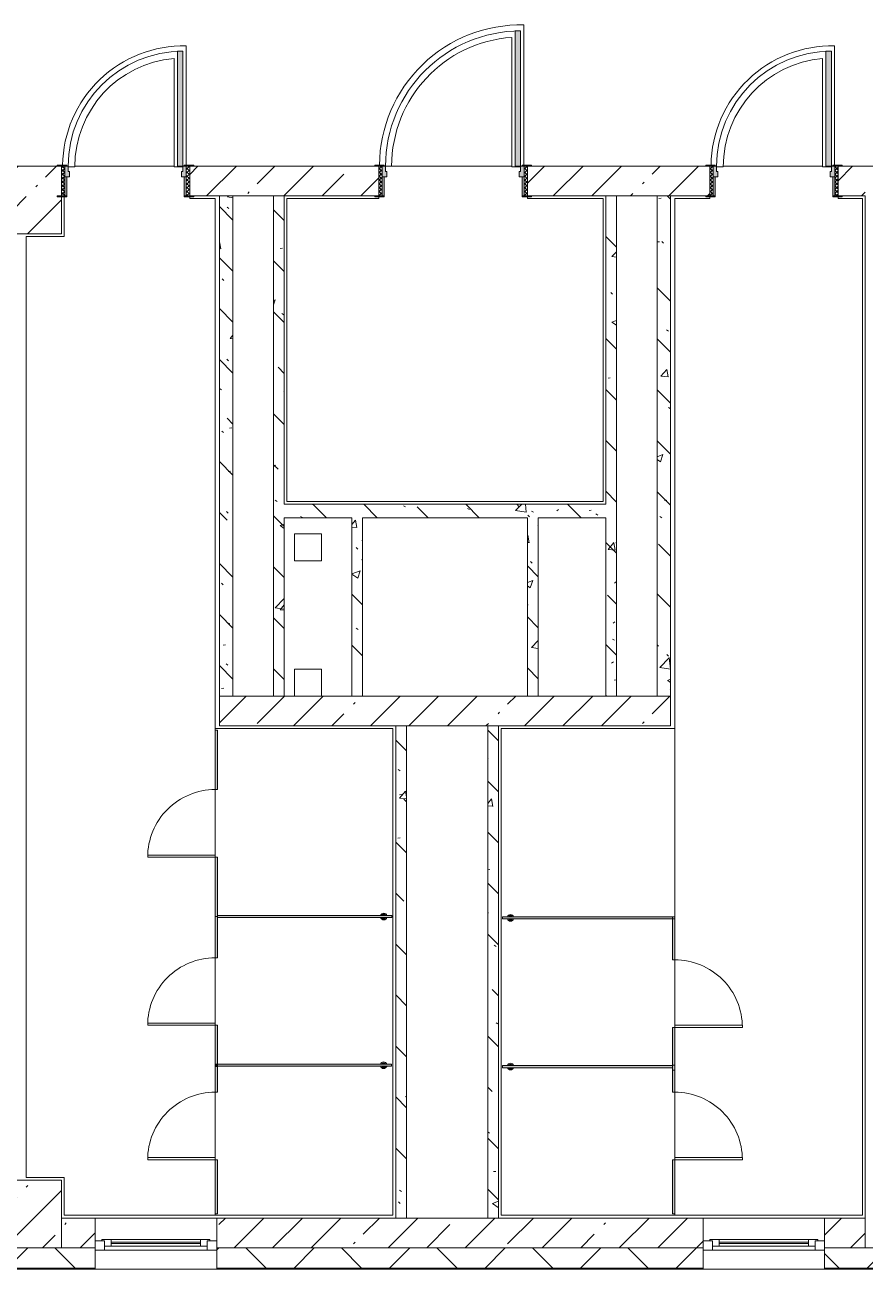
# Model space of a CAD drawing. Header units: millimetres. Extents: x 81382 to 274764, y -8553 to 29000.
# Drawn here: x 213394 to 219614, y -258 to 8945 of the extents above; entities that cross this region are included whole.
import ezdxf

# ---------------------------------------------------------------- set-up
doc = ezdxf.new("R2010")
doc.units = ezdxf.units.MM
for name, color, linetype, lineweight, true_color in [('A-DOOR-4', 7, 'Continuous', 5, 0xe2e2e2), ('A-DOOR-5', 7, 'Continuous', 5, 0xaaaaaa), ('A-DOOR-FRAM-2', 7, 'Continuous', 5, 0xe2e2e2), ('A-DOOR-FRAM-4', 7, 'Continuous', 5, 0xaaaaaa), ('A-FLOR-2', 7, 'Continuous', 5, 0xaaaaaa), ('A-GENM-5', 7, 'Continuous', 5, 0xe2ddcd), ('I-WALL-4', 7, 'Continuous', 5, 0x787878)]:
    doc.layers.add(name, color=color, linetype=linetype, lineweight=lineweight, true_color=true_color)
for name, color, linetype, lineweight in [('A-DOOR-6', 7, 'Continuous', 5), ('A-GENM-3', 7, 'Continuous', 5), ('A-GLAZ-3', 7, 'Continuous', 5), ('A-WALL', 7, 'Continuous', 9), ('A-WALL-2', 7, 'Continuous', 5), ('I-WALL-2', 7, 'Continuous', 5), ('S-COLS-1', 7, 'Continuous', 5)]:
    doc.layers.add(name, color=color, linetype=linetype, lineweight=lineweight)
pattern_1 = [(45, (147753.76, 0), (-285.1231, 285.1231), []), (45, (148038.9, 0), (-285.1231, 285.1231), [504.031, -100.806, 16.764, -84.042])]
pattern_2 = [(135, (147753.76, 0), (-377.1708, -377.1708), [533.4, -88.9, 17.78, -88.9]), (135, (147753.76, 376.94), (-377.1708, -377.1708), []), (50, (147753.76, 0), (637.6445, -55.7866), [66.675, -733.425]), (355, (147753.76, 0), (-123.3494, 668.699), [53.34, -586.74]), (100.451, (147806.9, -4.65), (514.299, 612.908), [56.665, -623.315]), (46.184, (147753.8, 177.8), (948.7764, -147.15), [100.012, -1100.137]), (96.636, (147832.8, 165.5), (830.909, 865.997), [84.998, -934.973]), (351.184, (147753.8, 177.8), (830.918, 865.988), [80.01, -880.11]), (21, (147842.66, 133.35), (530.6506, -357.9283), [66.675, -733.425]), (326, (147842.66, 133.35), (216.308, 644.6585), [53.34, -586.74]), (71.451, (147886.9, 103.5), (746.9596, 286.7243), [56.665, -623.315]), (37.5, (147753.76, 0), (10.8105, 295.9426), [16.764, -562.864, 16.764, -578.866, -588.962]), (37.5, (147753.76, 0), (10.8105, 295.9426), [-1175.258, 16.764, -572.198]), (7.5, (147753.76, 0), (233.8692, 350.6318), [16.764, -322.834, 16.764, -549.529, -224.472]), (7.5, (147753.76, 0), (233.8692, 350.6318), [-905.891, 16.764, -207.708]), (327.5, (147555.51, 0), (474.5678, -20.0513), [16.764, -205.486, 16.764, -676.656, -920.115]), (327.5, (147555.51, 0), (474.5678, -20.0513), [-915.67, 16.764, -903.351]), (317.5, (147466.6, 0), (518.4522, 88.9934), [16.764, -272.161, 16.764, -443.738, -653.415]), (317.5, (147466.6, 0), (518.4522, 88.9934), [-749.427, 16.764, -636.651])]

# ---------------------------------------------------------------- blocks, each defined once
blk = doc.blocks.new('BSC_Колонна _Прямоугольная - 500х500-V201-3_9_3_птичка')
at = {"layer": 'S-COLS-1'}
h = blk.add_hatch(dxfattribs=at)
h.set_pattern_fill('FP_80', color=256, style=0, pattern_type=2)
h.set_pattern_definition([(45, (-65660, -150), (-285.1231, 285.1231), []), (45, (-65374.88, -150), (-285.1231, 285.1231), [504.031, -100.806, 16.764, -84.042])])
h.paths.add_polyline_path([(-250, -250), (250, -250), (250, 250), (-250, 250)])
for p, q in [((250, 250), (-250, 250)), ((-250, 250), (-250, -250)), ((250, -250), (250, 250)), ((-250, -250), (250, -250))]:
    blk.add_line(p, q, dxfattribs=at)
blk = doc.blocks.new('BSC_Колонна _Прямоугольная - 500х500-V204-3_9_3_птичка')
at = {"layer": 'S-COLS-1'}
h = blk.add_hatch(dxfattribs=at)
h.set_pattern_fill('FP_83', color=256, style=0, pattern_type=2)
h.set_pattern_definition([(45, (-65660, -7650), (-285.1231, 285.1231), []), (45, (-65374.88, -7650), (-285.1231, 285.1231), [504.031, -100.806, 16.764, -84.042])])
h.paths.add_polyline_path([(-250, -250), (250, -250), (250, 22), (220, 22), (220, 30), (250, 30), (250, 250), (-250, 250), (-250, 30)])
for p, q in [((220, 250), (-250, 250)), ((-250, 250), (-250, -250)), ((250, -250), (250, 22)), ((-250, -250), (250, -250))]:
    blk.add_line(p, q, dxfattribs=at)
blk = doc.blocks.new('120_Окно_СКБ_1Ст - 120_Окно_СКБ_1Ст 900х2500_h_-22445987-3_9_3_птичка')
at = {"layer": 'A-GLAZ-3'}
for p, q in [((-450, -127), (-450, -57)), ((-450, -57), (-380, -57)), ((450, -57), (-450, -57)), ((-380, -57), (-380, -127)), ((380, -87), (-380, -87)), ((-380, -87), (-380, -127)), ((-330, -137), (-330, -87)), ((330, -137), (330, -87)), ((380, -127), (380, -57)), ((380, -57), (450, -57)), ((380, -127), (380, -87)), ((450, -57), (450, -127)), ((-380, -127), (-450, -127)), ((-450, -127), (-400, -127)), ((-380, -127), (-400, -127)), ((-400, -127), (-400, -137)), ((-400, -137), (400, -137)), ((400, -137), (-400, -137)), ((-330, -107), (330, -107)), ((330, -117), (-330, -117)), ((450, -127), (380, -127)), ((400, -127), (380, -127)), ((400, -127), (450, -127)), ((400, -137), (400, -127))]:
    blk.add_line(p, q, dxfattribs=at)
blk = doc.blocks.new('110_Дверь_СКБ_1Ст_Внутренняя1 - Д-7_л__950x2100h_Туалет-21784696-3_9_3_птичка')
at = {"layer": 'A-DOOR-4'}
h = blk.add_hatch(color=256, dxfattribs=at)
h.paths.add_polyline_path([(462.5, 30), (462.5, 110), (437.5, 110), (437.5, 70), (427.5, 70), (427.5, 30)])
h.paths.add_polyline_path([(-402.5, 30), (-402.5, 70), (-412.5, 70), (-412.5, 110), (-437.5, 110), (-437.5, 30)])
at = {"layer": 'A-DOOR-5'}
h = blk.add_hatch(dxfattribs=at)
h.set_pattern_fill('FP_10', color=256, style=0, pattern_type=2)
h.set_pattern_definition([(135, (1826.41, 174.685), (-14.14214, -14.14214), []), (225, (1826.41, 174.685), (14.14214, -14.14214), [])])
h.paths.add_polyline_path([(487.5, -110), (487.5, 110), (462.5, 110), (462.5, -110)])
at = {"layer": 'A-DOOR-FRAM-2'}
for points in [[(397.5, 110), (437.5, 110), (437.5, 960), (397.5, 960), (397.5, 538.8)], [(-422.5, 110), (-422.5, 118), (-492.5, 118), (-492.5, 110)], [(517.5, 110), (517.5, 118), (447.5, 118), (447.5, 110)], [(-422.5, -110), (-422.5, 30), (-437.5, 30), (-437.5, -110)], [(462.5, -110), (462.5, 30), (447.5, 30), (447.5, -110)], [(-422.5, -118), (-422.5, -110), (-492.5, -110), (-492.5, -118)], [(517.5, -118), (517.5, -110), (447.5, -110), (447.5, -118)]]:
    blk.add_hatch(color=256, dxfattribs=at).paths.add_polyline_path(points)
at = {"layer": 'A-DOOR-FRAM-4'}
h = blk.add_hatch(dxfattribs=at)
h.set_pattern_fill('FP_11', color=256, style=0, pattern_type=2)
h.set_pattern_definition([(45, (-296.384, 174.685), (-14.1421, 14.1421), []), (135, (-296.384, 174.685), (-14.1421, -14.1421), [])])
h.paths.add_polyline_path([(-437.5, -110), (-437.5, 110), (-462.5, 110), (-462.5, -110)])
at = {"layer": 'A-DOOR-5'}
for p, q in [((437.5, 960), (397.5, 960)), ((397.5, 960), (397.5, 110)), ((437.5, 110), (437.5, 960)), ((397.5, 110), (437.5, 110))]:
    blk.add_line(p, q, dxfattribs=at)
blk.add_arc((437.5, 110), 850, 90, 180, dxfattribs=at)
at = {"layer": 'A-DOOR-FRAM-4'}
for p, q in [((-422.5, 118), (-492.5, 118)), ((-492.5, 118), (-492.5, 110)), ((-492.5, 110), (-422.5, 110)), ((-437.5, 110), (-462.5, 110)), ((-462.5, 110), (-462.5, -110)), ((-412.5, 110), (-437.5, 110)), ((-437.5, 110), (-437.5, 30)), ((-437.5, -110), (-437.5, 110)), ((-422.5, 110), (-437.5, 110)), ((-437.5, 110), (-437.5, 109)), ((-437.5, 109), (-422.5, 109)), ((-422.5, 110), (-422.5, 118)), ((-422.5, 109), (-422.5, 110)), ((-412.5, 70), (-412.5, 110)), ((437.5, 110), (437.5, 70)), ((462.5, 110), (437.5, 110)), ((517.5, 118), (447.5, 118)), ((447.5, 118), (447.5, 110)), ((462.5, 110), (447.5, 110)), ((447.5, 110), (447.5, 109)), ((447.5, 110), (517.5, 110)), ((447.5, 109), (462.5, 109)), ((462.5, 30), (462.5, 110)), ((487.5, 110), (462.5, 110)), ((462.5, 110), (462.5, -110)), ((462.5, 109), (462.5, 110)), ((487.5, -110), (487.5, 110)), ((517.5, 110), (517.5, 118)), ((-437.5, 30), (-402.5, 30)), ((-422.5, 30), (-437.5, 30)), ((-437.5, 30), (-437.5, -110)), ((-422.5, -110), (-422.5, 30)), ((-402.5, 70), (-412.5, 70)), ((-402.5, 30), (-402.5, 70)), ((437.5, 70), (427.5, 70)), ((427.5, 70), (427.5, 30)), ((427.5, 30), (462.5, 30)), ((462.5, 30), (447.5, 30)), ((447.5, 30), (447.5, -110)), ((462.5, -110), (462.5, 30)), ((-422.5, -110), (-492.5, -110)), ((-492.5, -110), (-492.5, -118)), ((-492.5, -118), (-422.5, -118)), ((-462.5, -110), (-437.5, -110)), ((-437.5, -110), (-422.5, -110)), ((-422.5, -118), (-422.5, -110)), ((447.5, -110), (462.5, -110)), ((517.5, -110), (447.5, -110)), ((447.5, -110), (447.5, -118)), ((447.5, -118), (517.5, -118)), ((462.5, -110), (487.5, -110)), ((517.5, -118), (517.5, -110))]:
    blk.add_line(p, q, dxfattribs=at)
blk = doc.blocks.new('110_Дверь_СКБ_1Ст_Внутренняя1 - Д-4 1100x2100h_су мгн-V227-3_9_3_птичка')
at = {"layer": 'A-DOOR-4'}
h = blk.add_hatch(color=256, dxfattribs=at)
h.paths.add_polyline_path([(537.5, 30), (537.5, 110), (512.5, 110), (512.5, 70), (502.5, 70), (502.5, 30)])
h.paths.add_polyline_path([(-477.5, 30), (-477.5, 70), (-487.5, 70), (-487.5, 110), (-512.5, 110), (-512.5, 30)])
at = {"layer": 'A-DOOR-5'}
h = blk.add_hatch(dxfattribs=at)
h.set_pattern_fill('FP_109', color=256, style=0, pattern_type=2)
h.set_pattern_definition([(135, (1751.41, 174.685), (-14.14214, -14.14214), []), (225, (1751.41, 174.685), (14.14214, -14.14214), [])])
h.paths.add_polyline_path([(562.5, -110), (562.5, 110), (537.5, 110), (537.5, -110)])
at = {"layer": 'A-DOOR-FRAM-2'}
for points in [[(472.5, 110), (512.5, 110), (512.5, 1110), (472.5, 1110)], [(-497.5, 110), (-497.5, 118), (-567.5, 118), (-567.5, 110)], [(592.5, 110), (592.5, 118), (522.5, 118), (522.5, 110)], [(-497.5, -110), (-497.5, 30), (-512.5, 30), (-512.5, -110)], [(537.5, -110), (537.5, 30), (522.5, 30), (522.5, -110)], [(-497.5, -118), (-497.5, -110), (-567.5, -110), (-567.5, -118)], [(592.5, -118), (592.5, -110), (522.5, -110), (522.5, -118)]]:
    blk.add_hatch(color=256, dxfattribs=at).paths.add_polyline_path(points)
at = {"layer": 'A-DOOR-FRAM-4'}
h = blk.add_hatch(dxfattribs=at)
h.set_pattern_fill('FP_110', color=256, style=0, pattern_type=2)
h.set_pattern_definition([(45, (-371.384, 174.685), (-14.1421, 14.1421), []), (135, (-371.384, 174.685), (-14.1421, -14.1421), [])])
h.paths.add_polyline_path([(-512.5, -110), (-512.5, 110), (-537.5, 110), (-537.5, -110)])
at = {"layer": 'A-DOOR-5'}
for p, q in [((512.5, 1110), (472.5, 1110)), ((472.5, 1110), (472.5, 110)), ((512.5, 110), (512.5, 1110)), ((472.5, 110), (512.5, 110))]:
    blk.add_line(p, q, dxfattribs=at)
blk.add_arc((512.5, 110), 1000, 90, 180, dxfattribs=at)
at = {"layer": 'A-DOOR-FRAM-4'}
for p, q in [((-497.5, 118), (-567.5, 118)), ((-567.5, 118), (-567.5, 110)), ((-567.5, 110), (-497.5, 110)), ((-512.5, 110), (-537.5, 110)), ((-537.5, 110), (-537.5, -110)), ((-487.5, 110), (-512.5, 110)), ((-512.5, 110), (-512.5, 30)), ((-512.5, -110), (-512.5, 110)), ((-497.5, 110), (-512.5, 110)), ((-512.5, 110), (-512.5, 109)), ((-512.5, 109), (-497.5, 109)), ((-497.5, 110), (-497.5, 118)), ((-497.5, 109), (-497.5, 110)), ((-487.5, 70), (-487.5, 110)), ((512.5, 110), (512.5, 70)), ((537.5, 110), (512.5, 110)), ((592.5, 118), (522.5, 118)), ((522.5, 118), (522.5, 110)), ((537.5, 110), (522.5, 110)), ((522.5, 110), (522.5, 109)), ((522.5, 110), (592.5, 110)), ((522.5, 109), (537.5, 109)), ((537.5, 30), (537.5, 110)), ((562.5, 110), (537.5, 110)), ((537.5, 110), (537.5, -110)), ((537.5, 109), (537.5, 110)), ((562.5, -110), (562.5, 110)), ((592.5, 110), (592.5, 118)), ((-512.5, 30), (-477.5, 30)), ((-497.5, 30), (-512.5, 30)), ((-512.5, 30), (-512.5, -110)), ((-497.5, -110), (-497.5, 30)), ((-477.5, 70), (-487.5, 70)), ((-477.5, 30), (-477.5, 70)), ((512.5, 70), (502.5, 70)), ((502.5, 70), (502.5, 30)), ((502.5, 30), (537.5, 30)), ((537.5, 30), (522.5, 30)), ((522.5, 30), (522.5, -110)), ((537.5, -110), (537.5, 30)), ((-497.5, -110), (-567.5, -110)), ((-567.5, -110), (-567.5, -118)), ((-567.5, -118), (-497.5, -118)), ((-537.5, -110), (-512.5, -110)), ((-512.5, -110), (-497.5, -110)), ((-497.5, -118), (-497.5, -110)), ((522.5, -110), (537.5, -110)), ((592.5, -110), (522.5, -110)), ((522.5, -110), (522.5, -118)), ((522.5, -118), (592.5, -118)), ((537.5, -110), (562.5, -110)), ((592.5, -118), (592.5, -110))]:
    blk.add_line(p, q, dxfattribs=at)
blk = doc.blocks.new('131_Сантехническая перегородка_Дверь_ поз_4 - СД-1-V333-3_9_3_птичка')
at = {"layer": 'A-GENM-5'}
for points in [[(-190, -8), (250, -8), (250, 8), (-190, 8)], [(750, -8), (1190, -8), (1190, 8), (750, 8)]]:
    blk.add_hatch(color=256, dxfattribs=at).paths.add_polyline_path(points)
at = {"layer": 'A-DOOR-6'}
for p, q in [((266, 508), (250, 508)), ((250, 8), (250, 508)), ((266, 8), (266, 508)), ((266, 8), (250, 8))]:
    blk.add_line(p, q, dxfattribs=at)
blk.add_arc((250, 8), 500, 360, 90, dxfattribs=at)
at = {"layer": 'A-GENM-3'}
for p, q in [((250, 8), (-190, 8)), ((-190, 8), (-190, -8)), ((250, -8), (250, 8)), ((1190, 8), (750, 8)), ((750, 8), (750, -8)), ((1190, -8), (1190, 8)), ((-190, -8), (250, -8)), ((750, -8), (1190, -8))]:
    blk.add_line(p, q, dxfattribs=at)
blk = doc.blocks.new('131_Сантехническая перегородка_Дверь - СД-1-V334-3_9_3_птичка')
at = {"layer": 'A-GENM-5'}
for points in [[(0, -8), (317.3, -8), (317.3, 8), (0, 8)], [(817.3, 8), (817.3, -8), (1134.7, -8), (1134.7, 8)]]:
    blk.add_hatch(color=256, dxfattribs=at).paths.add_polyline_path(points)
at = {"layer": 'A-DOOR-6'}
for p, q in [((333.3, -8), (317.3, -8)), ((317.3, -8), (317.3, -508)), ((333.3, -8), (333.3, -508)), ((333.3, -508), (317.3, -508))]:
    blk.add_line(p, q, dxfattribs=at)
blk.add_arc((317.3, -8), 500, 270, 0, dxfattribs=at)
at = {"layer": 'A-GENM-3'}
for p, q in [((317.3, 8), (0, 8)), ((0, 8), (0, -8)), ((317.3, -8), (317.3, 8)), ((1134.7, 8), (817.3, 8)), ((817.3, 8), (817.3, -8)), ((1134.7, -8), (1134.7, 8)), ((0, -8), (317.3, -8)), ((817.3, -8), (1134.7, -8))]:
    blk.add_line(p, q, dxfattribs=at)
blk = doc.blocks.new('131_Сантехническая перегородка_Дверь - СД-1-V335-3_9_3_птичка')
at = {"layer": 'A-GENM-5'}
for points in [[(0, -8), (305.2, -8), (305.2, 8), (0, 8)], [(805.2, -8), (1110.4, -8), (1110.4, 8), (805.2, 8)]]:
    blk.add_hatch(color=256, dxfattribs=at).paths.add_polyline_path(points)
at = {"layer": 'A-DOOR-6'}
for p, q in [((321.2, 508), (305.2, 508)), ((305.2, 8), (305.2, 508)), ((321.2, 8), (321.2, 508)), ((321.2, 8), (305.2, 8))]:
    blk.add_line(p, q, dxfattribs=at)
blk.add_arc((305.2, 8), 500, 360, 90, dxfattribs=at)
at = {"layer": 'A-GENM-3'}
for p, q in [((305.2, 8), (0, 8)), ((0, 8), (0, -8)), ((305.2, -8), (305.2, 8)), ((1110.4, 8), (805.2, 8)), ((805.2, 8), (805.2, -8)), ((1110.4, -8), (1110.4, 8)), ((0, -8), (305.2, -8)), ((805.2, -8), (1110.4, -8))]:
    blk.add_line(p, q, dxfattribs=at)
blk = doc.blocks.new('131_Сантехническая перегородка_Дверь_сдвиг_ - СД-1-V336-3_9_3_птичка')
at = {"layer": 'A-GENM-5'}
for points in [[(0, -8), (400, -8), (400, 8), (0, 8)], [(900, -8), (1100, -8), (1100, 8), (900, 8)]]:
    blk.add_hatch(color=256, dxfattribs=at).paths.add_polyline_path(points)
at = {"layer": 'A-DOOR-6'}
for p, q in [((416, 508), (400, 508)), ((400, 8), (400, 508)), ((416, 8), (416, 508)), ((416, 8), (400, 8))]:
    blk.add_line(p, q, dxfattribs=at)
blk.add_arc((400, 8), 500, 360, 90, dxfattribs=at)
at = {"layer": 'A-GENM-3'}
for p, q in [((400, 8), (0, 8)), ((0, 8), (0, -8)), ((400, -8), (400, 8)), ((1100, 8), (900, 8)), ((900, 8), (900, -8)), ((1100, -8), (1100, 8)), ((0, -8), (400, -8)), ((900, -8), (1100, -8))]:
    blk.add_line(p, q, dxfattribs=at)
blk = doc.blocks.new('131_Сантехническая перегородка_Дверь_сдвиг_ - СД-1-V337-3_9_3_птичка')
at = {"layer": 'A-GENM-5'}
for points in [[(0, -8), (400, -8), (400, 8), (0, 8)], [(900, 8), (900, -8), (1100, -8), (1100, 8)]]:
    blk.add_hatch(color=256, dxfattribs=at).paths.add_polyline_path(points)
at = {"layer": 'A-DOOR-6'}
for p, q in [((416, -8), (400, -8)), ((400, -8), (400, -508)), ((416, -8), (416, -508)), ((416, -508), (400, -508))]:
    blk.add_line(p, q, dxfattribs=at)
blk.add_arc((400, -8), 500, 270, 0, dxfattribs=at)
at = {"layer": 'A-GENM-3'}
for p, q in [((400, 8), (0, 8)), ((0, 8), (0, -8)), ((400, -8), (400, 8)), ((1100, 8), (900, 8)), ((900, 8), (900, -8)), ((1100, -8), (1100, 8)), ((0, -8), (400, -8)), ((900, -8), (1100, -8))]:
    blk.add_line(p, q, dxfattribs=at)
blk = doc.blocks.new('131_Сантехническая перегородка - СП-4-V338-3_9_3_птичка')
at = {"layer": 'A-GENM-5'}
blk.add_hatch(color=256, dxfattribs=at).paths.add_polyline_path([(1330, -8), (1330, 8), (55.2, 8), (55.2, -8), (798.9, -8)])
at = {"layer": 'A-GENM-3'}
for p, q in [((1330, 8), (55.2, 8)), ((55.2, 8), (55.2, -8)), ((1330, -8), (1330, 8)), ((55.2, -8), (1330, -8))]:
    blk.add_line(p, q, dxfattribs=at)
at = {"layer": 'A-GENM-3', "flags": 128}
for points in [[(126.7, 8), (126.3, 8.5), (126, 9), (125.6, 9.5), (125.2, 9.9), (124.8, 10.4), (124.4, 10.8), (123.9, 11.2), (123.5, 11.6), (123, 12), (122.5, 12.3), (122, 12.7), (121.5, 13), (121, 13.3), (120.5, 13.6), (119.9, 13.8), (119.4, 14), (118.8, 14.3), (118.2, 14.4), (117.6, 14.6), (117, 14.7), (116.5, 14.9), (115.9, 14.9), (115.3, 15), (114.7, 15.1), (114.1, 15.1), (113.5, 15.1), (112.8, 15), (112.2, 15), (111.7, 14.9), (111.1, 14.8), (110.5, 14.7), (109.9, 14.5), (109.3, 14.4), (108.7, 14.2), (108.2, 13.9), (107.6, 13.7), (107.1, 13.4), (106.5, 13.2), (106, 12.9), (105.5, 12.5), (105, 12.2), (104.5, 11.8), (104.1, 11.4), (103.6, 11), (103.2, 10.6), (102.8, 10.2), (102.4, 9.7), (102, 9.3), (101.6, 8.8), (101.3, 8.3), (101.1, 8)], [(101.1, -8), (101.4, -8.5), (101.8, -9), (102.2, -9.5), (102.6, -9.9), (103, -10.4), (103.4, -10.8), (103.8, -11.2), (104.3, -11.6), (104.7, -12), (105.2, -12.3), (105.7, -12.7), (106.2, -13), (106.8, -13.3), (107.3, -13.6), (107.9, -13.8), (108.4, -14), (109, -14.3), (109.6, -14.4), (110.1, -14.6), (110.7, -14.7), (111.3, -14.9), (111.9, -14.9), (112.5, -15), (113.1, -15.1), (113.7, -15.1), (114.3, -15.1), (114.9, -15), (115.5, -15), (116.1, -14.9), (116.7, -14.8), (117.3, -14.7), (117.9, -14.5), (118.5, -14.4), (119, -14.2), (119.6, -13.9), (120.2, -13.7), (120.7, -13.4), (121.2, -13.2), (121.7, -12.9), (122.3, -12.5), (122.7, -12.2), (123.2, -11.8), (123.7, -11.4), (124.1, -11), (124.6, -10.6), (125, -10.2), (125.4, -9.7), (125.8, -9.3), (126.1, -8.8), (126.5, -8.3), (126.7, -8)]]:
    blk.add_lwpolyline(points, dxfattribs=at)
at = {"layer": 'A-GENM-3'}
for radius, start, end in [(24.6, 19.91127, 160.08873), (17.6, 45, 135), (17.6, 45, 135), (15.1, 45, 135), (24.6, 199.91127, 340.08873), (17.6, 225, 315), (17.6, 225, 315), (15.1, 225, 315)]:
    blk.add_arc((113.9, 0), radius, start, end, dxfattribs=at)
blk = doc.blocks.new('131_Сантехническая перегородка - СП-4-V339-3_9_3_птичка')
at = {"layer": 'A-GENM-5'}
blk.add_hatch(color=256, dxfattribs=at).paths.add_polyline_path([(1330, -8), (1330, 8), (71.3, 8), (71.3, -8), (815.1, -8)])
at = {"layer": 'A-GENM-3'}
for p, q in [((1330, 8), (71.3, 8)), ((71.3, 8), (71.3, -8)), ((1330, -8), (1330, 8)), ((71.3, -8), (1330, -8))]:
    blk.add_line(p, q, dxfattribs=at)
at = {"layer": 'A-GENM-3', "flags": 128}
for points in [[(142.8, 8), (142.5, 8.5), (142.1, 9), (141.8, 9.5), (141.4, 9.9), (141, 10.4), (140.5, 10.8), (140.1, 11.2), (139.6, 11.6), (139.2, 12), (138.7, 12.3), (138.2, 12.7), (137.7, 13), (137.1, 13.3), (136.6, 13.6), (136.1, 13.8), (135.5, 14), (134.9, 14.3), (134.4, 14.4), (133.8, 14.6), (133.2, 14.7), (132.6, 14.9), (132, 14.9), (131.4, 15), (130.8, 15.1), (130.2, 15.1), (129.6, 15.1), (129, 15), (128.4, 15), (127.8, 14.9), (127.2, 14.8), (126.6, 14.7), (126, 14.5), (125.4, 14.4), (124.9, 14.2), (124.3, 13.9), (123.8, 13.7), (123.2, 13.4), (122.7, 13.2), (122.2, 12.9), (121.7, 12.5), (121.2, 12.2), (120.7, 11.8), (120.2, 11.4), (119.8, 11), (119.3, 10.6), (118.9, 10.2), (118.5, 9.7), (118.1, 9.3), (117.8, 8.8), (117.4, 8.3), (117.3, 8)], [(117.3, -8), (117.6, -8.5), (117.9, -9), (118.3, -9.5), (118.7, -9.9), (119.1, -10.4), (119.5, -10.8), (120, -11.2), (120.4, -11.6), (120.9, -12), (121.4, -12.3), (121.9, -12.7), (122.4, -13), (122.9, -13.3), (123.5, -13.6), (124, -13.8), (124.6, -14), (125.1, -14.3), (125.7, -14.4), (126.3, -14.6), (126.9, -14.7), (127.5, -14.9), (128.1, -14.9), (128.7, -15), (129.3, -15.1), (129.9, -15.1), (130.5, -15.1), (131.1, -15), (131.7, -15), (132.3, -14.9), (132.9, -14.8), (133.4, -14.7), (134, -14.5), (134.6, -14.4), (135.2, -14.2), (135.7, -13.9), (136.3, -13.7), (136.8, -13.4), (137.4, -13.2), (137.9, -12.9), (138.4, -12.5), (138.9, -12.2), (139.4, -11.8), (139.8, -11.4), (140.3, -11), (140.7, -10.6), (141.1, -10.2), (141.5, -9.7), (141.9, -9.3), (142.3, -8.8), (142.6, -8.3), (142.8, -8)]]:
    blk.add_lwpolyline(points, dxfattribs=at)
at = {"layer": 'A-GENM-3'}
for radius, start, end in [(24.6, 19.91127, 160.08873), (17.6, 45, 135), (17.6, 45, 135), (15.1, 45, 135), (24.6, 199.91127, 340.08873), (17.6, 225, 315), (17.6, 225, 315), (15.1, 225, 315)]:
    blk.add_arc((130, 0), radius, start, end, dxfattribs=at)
blk = doc.blocks.new('131_Сантехническая перегородка - СП-4-V340-3_9_3_птичка')
at = {"layer": 'A-GENM-5'}
blk.add_hatch(color=256, dxfattribs=at).paths.add_polyline_path([(1330, 8), (39.9, 8), (39.9, -8), (1330, -8)])
at = {"layer": 'A-GENM-3'}
for p, q in [((1330, 8), (39.9, 8)), ((39.9, 8), (39.9, -8)), ((1330, -8), (1330, 8)), ((39.9, -8), (1330, -8))]:
    blk.add_line(p, q, dxfattribs=at)
at = {"layer": 'A-GENM-3', "flags": 128}
for points in [[(111.4, 8), (111, 8.5), (110.7, 9), (110.3, 9.5), (109.9, 9.9), (109.5, 10.4), (109.1, 10.8), (108.6, 11.2), (108.2, 11.6), (107.7, 12), (107.2, 12.3), (106.7, 12.7), (106.2, 13), (105.7, 13.3), (105.2, 13.6), (104.6, 13.8), (104, 14), (103.5, 14.3), (102.9, 14.4), (102.3, 14.6), (101.7, 14.7), (101.1, 14.9), (100.6, 14.9), (100, 15), (99.4, 15.1), (98.7, 15.1), (98.1, 15.1), (97.5, 15), (96.9, 15), (96.3, 14.9), (95.8, 14.8), (95.2, 14.7), (94.6, 14.5), (94, 14.4), (93.4, 14.2), (92.9, 13.9), (92.3, 13.7), (91.8, 13.4), (91.2, 13.2), (90.7, 12.9), (90.2, 12.5), (89.7, 12.2), (89.2, 11.8), (88.8, 11.4), (88.3, 11), (87.9, 10.6), (87.5, 10.2), (87.1, 9.7), (86.7, 9.3), (86.3, 8.8), (86, 8.3), (85.8, 8)], [(85.8, -8), (86.1, -8.5), (86.5, -9), (86.9, -9.5), (87.2, -9.9), (87.6, -10.4), (88.1, -10.8), (88.5, -11.2), (89, -11.6), (89.4, -12), (89.9, -12.3), (90.4, -12.7), (90.9, -13), (91.5, -13.3), (92, -13.6), (92.6, -13.8), (93.1, -14), (93.7, -14.3), (94.3, -14.4), (94.8, -14.6), (95.4, -14.7), (96, -14.9), (96.6, -14.9), (97.2, -15), (97.8, -15.1), (98.4, -15.1), (99, -15.1), (99.6, -15), (100.2, -15), (100.8, -14.9), (101.4, -14.8), (102, -14.7), (102.6, -14.5), (103.2, -14.4), (103.7, -14.2), (104.3, -13.9), (104.8, -13.7), (105.4, -13.4), (105.9, -13.2), (106.4, -12.9), (106.9, -12.5), (107.4, -12.2), (107.9, -11.8), (108.4, -11.4), (108.8, -11), (109.3, -10.6), (109.7, -10.2), (110.1, -9.7), (110.5, -9.3), (110.8, -8.8), (111.2, -8.3), (111.4, -8)]]:
    blk.add_lwpolyline(points, dxfattribs=at)
at = {"layer": 'A-GENM-3'}
for radius, start, end in [(24.6, 19.91127, 160.08873), (17.6, 45, 135), (17.6, 45, 135), (15.1, 45, 135), (24.6, 199.91127, 340.08873), (17.6, 225, 315), (17.6, 225, 315), (15.1, 225, 315)]:
    blk.add_arc((98.6, 0), radius, start, end, dxfattribs=at)
blk = doc.blocks.new('131_Сантехническая перегородка - СП-4-V341-3_9_3_птичка')
at = {"layer": 'A-GENM-5'}
blk.add_hatch(color=256, dxfattribs=at).paths.add_polyline_path([(1330, 8), (25.5, 8), (25.5, -8), (1330, -8)])
at = {"layer": 'A-GENM-3'}
for p, q in [((1330, 8), (25.5, 8)), ((25.5, 8), (25.5, -8)), ((1330, -8), (1330, 8)), ((25.5, -8), (1330, -8))]:
    blk.add_line(p, q, dxfattribs=at)
at = {"layer": 'A-GENM-3', "flags": 128}
for points in [[(97, 8), (96.7, 8.5), (96.3, 9), (95.9, 9.5), (95.5, 9.9), (95.1, 10.4), (94.7, 10.8), (94.3, 11.2), (93.8, 11.6), (93.3, 12), (92.9, 12.3), (92.4, 12.7), (91.8, 13), (91.3, 13.3), (90.8, 13.6), (90.2, 13.8), (89.7, 14), (89.1, 14.3), (88.5, 14.4), (88, 14.6), (87.4, 14.7), (86.8, 14.9), (86.2, 14.9), (85.6, 15), (85, 15.1), (84.4, 15.1), (83.8, 15.1), (83.2, 15), (82.6, 15), (82, 14.9), (81.4, 14.8), (80.8, 14.7), (80.2, 14.5), (79.6, 14.4), (79.1, 14.2), (78.5, 13.9), (77.9, 13.7), (77.4, 13.4), (76.9, 13.2), (76.4, 12.9), (75.8, 12.5), (75.3, 12.2), (74.9, 11.8), (74.4, 11.4), (74, 11), (73.5, 10.6), (73.1, 10.2), (72.7, 9.7), (72.3, 9.3), (72, 8.8), (71.6, 8.3), (71.4, 8)], [(71.4, -8), (71.8, -8.5), (72.1, -9), (72.5, -9.5), (72.9, -9.9), (73.3, -10.4), (73.7, -10.8), (74.1, -11.2), (74.6, -11.6), (75.1, -12), (75.6, -12.3), (76.1, -12.7), (76.6, -13), (77.1, -13.3), (77.6, -13.6), (78.2, -13.8), (78.7, -14), (79.3, -14.3), (79.9, -14.4), (80.5, -14.6), (81.1, -14.7), (81.6, -14.9), (82.2, -14.9), (82.8, -15), (83.4, -15.1), (84, -15.1), (84.6, -15.1), (85.2, -15), (85.8, -15), (86.4, -14.9), (87, -14.8), (87.6, -14.7), (88.2, -14.5), (88.8, -14.4), (89.4, -14.2), (89.9, -13.9), (90.5, -13.7), (91, -13.4), (91.6, -13.2), (92.1, -12.9), (92.6, -12.5), (93.1, -12.2), (93.6, -11.8), (94, -11.4), (94.5, -11), (94.9, -10.6), (95.3, -10.2), (95.7, -9.7), (96.1, -9.3), (96.5, -8.8), (96.8, -8.3), (97, -8)]]:
    blk.add_lwpolyline(points, dxfattribs=at)
at = {"layer": 'A-GENM-3'}
for radius, start, end in [(24.6, 19.91127, 160.08873), (17.6, 45, 135), (17.6, 45, 135), (15.1, 45, 135), (24.6, 199.91127, 340.08873), (17.6, 225, 315), (17.6, 225, 315), (15.1, 225, 315)]:
    blk.add_arc((84.2, 0), radius, start, end, dxfattribs=at)

msp = doc.modelspace()

# ---------------------------------------------------------------- hatches: boundary and pattern name
at = {"layer": 'A-WALL-2'}
h = msp.add_hatch(dxfattribs=at)
h.set_pattern_fill('FP_93', color=256, style=0, pattern_type=2)
h.set_pattern_definition([(45, (147753.76, 0), (-353.5534, 353.5534), []), (135, (147753.76, 0), (-353.5534, -353.5534), [])])
h.paths.add_polyline_path([(218413.8, -250), (218413.8, -100), (214813.8, -100), (214813.8, -250), (217673.5, -250)])
h.paths.add_polyline_path([(223453.8, -250), (223453.8, -100), (219313.8, -100), (219313.8, -250), (223266.7, -250)])
h.paths.add_polyline_path([(204663.8, -250), (205563.8, -250), (205563.8, -100), (204380.9, -100), (204380.9, -250), (204622.7, -250)])
h.paths.add_polyline_path([(209163.8, -250), (209363.8, -250), (209363.8, -100), (208663.8, -100), (208663.8, -250)])
h.paths.add_polyline_path([(211463.8, -250), (212013.8, -250), (212013.8, -100), (211463.8, -100)])
h.paths.add_polyline_path([(213663.8, -250), (213913.8, -250), (213913.8, -100), (212913.8, -100), (212913.8, -250), (213163.8, -250)])
at = {"layer": 'I-WALL-2'}
h = msp.add_hatch(dxfattribs=at)
h.set_pattern_fill('FP_89', color=256, style=0, pattern_type=2)
h.set_pattern_definition(pattern_1)
h.paths.add_polyline_path([(218433.8, 7680), (218463.8, 7680), (218463.8, 7900), (217113.8, 7900), (217113.8, 7680), (218173.8, 7680)])
h.paths.add_polyline_path([(219413.8, 7680), (219613.8, 7680), (219613.8, 7900), (219413.8, 7900), (219413.8, 7750.3)])
h.paths.add_polyline_path([(214643.8, 7680), (216013.8, 7680), (216013.8, 7900), (214613.8, 7900), (214613.8, 7680)])
h = msp.add_hatch(dxfattribs=at)
h.set_pattern_fill('FP_89', color=256, style=0, pattern_type=2)
h.set_pattern_definition(pattern_1)
h.paths.add_polyline_path([(216218.8, 3760), (218173.8, 3760), (218173.8, 3980), (214833.8, 3980), (214833.8, 3760), (216138.8, 3760)])
h = msp.add_hatch(dxfattribs=at)
h.set_pattern_fill('FP_89', color=256, style=0, pattern_type=2)
h.set_pattern_definition(pattern_1)
h.paths.add_polyline_path([(218413.8, -100), (218413.8, 120), (214813.8, 120), (214813.8, -100), (217673.5, -100)])
h.paths.add_polyline_path([(219537.9, -100), (219613.8, -100), (219613.8, 120), (219313.8, 120), (219313.8, -100)])
h.paths.add_polyline_path([(213913.8, -100), (213913.8, 120), (213663.8, 120), (213663.8, -100)])
at = {"layer": 'I-WALL-4'}
h = msp.add_hatch(dxfattribs=at)
h.set_pattern_fill('FP_97', color=256, style=0, pattern_type=2)
h.set_pattern_definition(pattern_2)
h.paths.add_polyline_path([(214933.8, 3980), (214933.8, 7680), (214833.8, 7680), (214833.8, 3980)])
h = msp.add_hatch(dxfattribs=at)
h.set_pattern_fill('FP_97', color=256, style=0, pattern_type=2)
h.set_pattern_definition(pattern_2)
h.paths.add_polyline_path([(215233.8, 3980), (215313.8, 3980), (215313.8, 7680), (215233.8, 7680), (215233.8, 4279.6)])
h = msp.add_hatch(dxfattribs=at)
h.set_pattern_fill('FP_97', color=256, style=0, pattern_type=2)
h.set_pattern_definition(pattern_2)
h.paths.add_polyline_path([(217773.8, 3980), (217773.8, 7680), (217693.8, 7680), (217693.8, 3980)])
h = msp.add_hatch(dxfattribs=at)
h.set_pattern_fill('FP_97', color=256, style=0, pattern_type=2)
h.set_pattern_definition(pattern_2)
h.paths.add_polyline_path([(218173.8, 3980), (218173.8, 7680), (218073.8, 7680), (218073.8, 3980)])
h = msp.add_hatch(dxfattribs=at)
h.set_pattern_fill('FP_97', color=256, style=0, pattern_type=2)
h.set_pattern_definition(pattern_2)
h.paths.add_polyline_path([(217693.8, 5300), (217693.8, 5400), (215313.8, 5400), (215313.8, 5300), (217193.8, 5300)])
h = msp.add_hatch(dxfattribs=at)
h.set_pattern_fill('FP_97', color=256, style=0, pattern_type=2)
h.set_pattern_definition(pattern_2)
h.paths.add_polyline_path([(215893.8, 3980), (215893.8, 5300), (215813.8, 5300), (215813.8, 3980)])
h = msp.add_hatch(dxfattribs=at)
h.set_pattern_fill('FP_97', color=256, style=0, pattern_type=2)
h.set_pattern_definition(pattern_2)
h.paths.add_polyline_path([(217193.8, 3980), (217193.8, 5300), (217113.8, 5300), (217113.8, 3980)])
h = msp.add_hatch(dxfattribs=at)
h.set_pattern_fill('FP_97', color=256, style=0, pattern_type=2)
h.set_pattern_definition(pattern_2)
h.paths.add_polyline_path([(216218.8, 120), (216218.8, 3760), (216138.8, 3760), (216138.8, 120)])
h = msp.add_hatch(dxfattribs=at)
h.set_pattern_fill('FP_97', color=256, style=0, pattern_type=2)
h.set_pattern_definition(pattern_2)
h.paths.add_polyline_path([(216899.6, 120), (216899.6, 3760), (216819.6, 3760), (216819.6, 120)])

# ---------------------------------------------------------------- linework, layer by layer
at = {"layer": 'A-FLOR-2'}
for p, q in [((217087.9, 7908), (217087.9, 8944.7)), ((216997.9, 8852.7), (216997.9, 7895.1)), ((214587.9, 7908), (214587.9, 8789.8)), ((219387.9, 7908), (219387.9, 8789.8)), ((214497.9, 8697), (214497.9, 7895.1)), ((219297.9, 8697), (219297.9, 7895.1)), ((213713.8, 7895.1), (213762.9, 7895.1)), ((213763.3, 7900), (214497.9, 7900)), ((214497.9, 7895.1), (214563.8, 7895.1)), ((216063.8, 7900), (216108.8, 7900)), ((216997.9, 7900), (216108.8, 7900)), ((216997.9, 7895.1), (217063.8, 7895.1)), ((218513.8, 7895.1), (218562.9, 7895.1)), ((218563.3, 7900), (219297.9, 7900)), ((219297.9, 7895.1), (219363.8, 7895.1)), ((213683.8, 7672), (213683.8, 7380)), ((214613.8, 7660), (214613.8, 7672)), ((214802.8, 7660), (214613.8, 7660)), ((214802.8, 7660), (214802.8, 3729)), ((216013.8, 7660), (215333.8, 7660)), ((215333.8, 7660), (215333.8, 5420)), ((216013.8, 7672), (216013.8, 7660)), ((217113.8, 7660), (217113.8, 7672)), ((217673.8, 7660), (217113.8, 7660)), ((217673.8, 5420), (217673.8, 7660)), ((218463.8, 7660), (218204.8, 7660)), ((218204.8, 2347.5), (218204.8, 7660)), ((218463.8, 7672), (218463.8, 7660)), ((219413.8, 7660), (219413.8, 7672)), ((219593.8, 7660), (219413.8, 7660)), ((219593.8, 140), (219593.8, 7660)), ((213683.8, 7380), (213403.8, 7380)), ((213403.8, 7380), (213403.8, 420)), ((215333.8, 5420), (217673.8, 5420)), ((215388.8, 4980), (215388.8, 5180)), ((215388.8, 5180), (215588.8, 5180)), ((215588.8, 5180), (215588.8, 4980)), ((215588.8, 4980), (215388.8, 4980)), ((215388.8, 3980), (215388.8, 4180)), ((215388.8, 4180), (215588.8, 4180)), ((215588.8, 4180), (215588.8, 3980)), ((216118.8, 3740), (214802.8, 3740)), ((216118.8, 140), (216118.8, 3740)), ((216918.8, 3740), (216918.8, 140)), ((218204.8, 3740), (216918.8, 3740)), ((214802.8, 2789), (214802.8, 3289)), ((214802.8, 1545.2), (214802.8, 2045.2)), ((218204.8, 2030.1), (218204.8, 1530.1)), ((214802.8, 551), (214802.8, 1051)), ((218204.8, 1051), (218204.8, 551)), ((213403.8, 420), (213683.8, 420)), ((213683.8, 420), (213683.8, 140)), ((213683.8, 140), (216118.8, 140)), ((214802.8, 140), (214802.8, 151)), ((216918.8, 140), (219593.8, 140)), ((218204.8, 151), (218204.8, 140))]:
    msp.add_line(p, q, dxfattribs=at)
for centre, radius, start, end in [((217063.8, 7900), 1045, 88.67391, 179.56055), ((217063.8, 7900), 955, 93.9518, 180), ((214567.9, 7895.1), 895, 88.71954, 179.17007), ((219367.9, 7895.1), 895, 88.71954, 179.17007), ((214567.9, 7895.1), 805, 94.98854, 180), ((219367.9, 7895.1), 805, 94.98854, 180)]:
    msp.add_arc(centre, radius, start, end, dxfattribs=at)
at = {"layer": 'A-WALL'}
for p, q in [((214933.8, 7680), (214833.8, 7680)), ((215313.8, 7680), (215233.8, 7680)), ((217773.8, 7680), (217693.8, 7680)), ((218173.8, 7680), (218073.8, 7680)), ((214833.8, 3980), (214933.8, 3980)), ((215233.8, 3980), (215313.8, 3980)), ((215813.8, 3980), (215893.8, 3980)), ((217113.8, 3980), (217193.8, 3980)), ((217693.8, 3980), (217773.8, 3980)), ((218073.8, 3980), (218173.8, 3980)), ((216218.8, 3760), (216138.8, 3760)), ((216899.6, 3760), (216819.6, 3760)), ((216138.8, 120), (216218.8, 120)), ((216819.6, 120), (216899.6, 120)), ((213913.8, -100), (213663.8, -100)), ((218413.8, -100), (214813.8, -100)), ((219313.8, -100), (223453.8, -100)), ((212913.8, -250), (213913.8, -250)), ((212913.8, -253), (213913.8, -253)), ((214813.8, -250), (218413.8, -250)), ((214813.8, -253), (218413.8, -253)), ((219313.8, -250), (223603.8, -250)), ((219313.8, -253), (223606.8, -253))]:
    msp.add_line(p, q, dxfattribs=at)
at = {"layer": 'A-WALL-2'}
for p, q in [((213913.8, -258), (213913.8, -100)), ((214813.8, -100), (214813.8, -258)), ((218413.8, -258), (218413.8, -100)), ((219313.8, -100), (219313.8, -258)), ((212013.8, -258), (223611.8, -258))]:
    msp.add_line(p, q, dxfattribs=at)
at = {"layer": 'I-WALL-2'}
for p, q in [((215983.8, 7900), (214643.8, 7900)), ((218433.8, 7900), (217143.8, 7900)), ((219613.8, 7900), (219443.8, 7900)), ((220003.8, 7900), (219613.8, 7900)), ((214643.8, 7680), (214833.8, 7680)), ((214833.8, 7680), (214833.8, 3760)), ((214933.8, 3980), (214933.8, 7680)), ((214933.8, 7680), (215233.8, 7680)), ((215233.8, 7680), (215233.8, 3980)), ((215313.8, 5400), (215313.8, 7680)), ((215313.8, 7680), (215983.8, 7680)), ((217143.8, 7680), (217693.8, 7680)), ((217693.8, 7680), (217693.8, 5400)), ((217773.8, 3980), (217773.8, 7680)), ((217773.8, 7680), (218073.8, 7680)), ((218073.8, 7680), (218073.8, 3980)), ((218173.8, 3760), (218173.8, 7680)), ((218173.8, 7680), (218433.8, 7680)), ((219443.8, 7680), (219613.8, 7680)), ((219613.8, 7680), (219613.8, -100)), ((217693.8, 5400), (215313.8, 5400)), ((215313.8, 3980), (215313.8, 5300)), ((215313.8, 5300), (215813.8, 5300)), ((215813.8, 5300), (215813.8, 3980)), ((215893.8, 5300), (217113.8, 5300)), ((215893.8, 3980), (215893.8, 5300)), ((217113.8, 5300), (217113.8, 3980)), ((217193.8, 5300), (217693.8, 5300)), ((217193.8, 3980), (217193.8, 5300)), ((217693.8, 5300), (217693.8, 3980)), ((215233.8, 3980), (214933.8, 3980)), ((215813.8, 3980), (215313.8, 3980)), ((217113.8, 3980), (215893.8, 3980)), ((217693.8, 3980), (217193.8, 3980)), ((218073.8, 3980), (217773.8, 3980)), ((214833.8, 3760), (216138.8, 3760)), ((216138.8, 3760), (216138.8, 120)), ((216218.8, 3760), (216819.6, 3760)), ((216218.8, 120), (216218.8, 3760)), ((216819.6, 3760), (216819.6, 120)), ((216899.6, 3760), (218173.8, 3760)), ((216899.6, 120), (216899.6, 3760)), ((216138.8, 120), (213663.8, 120)), ((213913.8, -100), (213913.8, 120)), ((214813.8, 120), (214813.8, -100)), ((216819.6, 120), (216218.8, 120)), ((219613.8, 120), (216899.6, 120)), ((218413.8, -100), (218413.8, 120)), ((219313.8, 120), (219313.8, -100))]:
    msp.add_line(p, q, dxfattribs=at)

# ---------------------------------------------------------------- block references
at = {"layer": 'A-DOOR-5'}
for name, p in [('110_Дверь_СКБ_1Ст_Внутренняя1 - Д-4 1100x2100h_су мгн-V227-3_9_3_птичка', (216551.3, 7790)), ('110_Дверь_СКБ_1Ст_Внутренняя1 - Д-7_л__950x2100h_Туалет-21784696-3_9_3_птичка', (214126.3, 7790)), ('110_Дверь_СКБ_1Ст_Внутренняя1 - Д-7_л__950x2100h_Туалет-21784696-3_9_3_птичка', (218926.3, 7790))]:
    msp.add_blockref(name, p, dxfattribs=at)
at = {"layer": 'A-GENM-3'}
for name, p, rotation in [('131_Сантехническая перегородка_Дверь_ поз_4 - СД-1-V333-3_9_3_птичка', (214810.8, 2539), 89.99999999997657), ('131_Сантехническая перегородка_Дверь - СД-1-V335-3_9_3_птичка', (214810.8, 1240), 89.99999999997657), ('131_Сантехническая перегородка - СП-4-V340-3_9_3_птичка', (216149.1, 2350), 180), ('131_Сантехническая перегородка_Дверь - СД-1-V334-3_9_3_птичка', (218196.8, 1212.8), 90.00000000002345), ('131_Сантехническая перегородка_Дверь_сдвиг_ - СД-1-V336-3_9_3_птичка', (214810.8, 151), 89.99999999997657), ('131_Сантехническая перегородка - СП-4-V341-3_9_3_птичка', (216133.3, 1250), 180), ('131_Сантехническая перегородка_Дверь_сдвиг_ - СД-1-V337-3_9_3_птичка', (218196.8, 151), 90.00000000002345)]:
    msp.add_blockref(name, p, dxfattribs=dict(at, rotation=rotation))
for name, p in [('131_Сантехническая перегородка - СП-4-V338-3_9_3_птичка', (216874.6, 2340)), ('131_Сантехническая перегородка - СП-4-V339-3_9_3_птичка', (216858.4, 1240))]:
    msp.add_blockref(name, p, dxfattribs=at)
at = {"layer": 'A-GLAZ-3', "rotation": 180}
for p in [(214363.8, -175), (218863.8, -175)]:
    msp.add_blockref('120_Окно_СКБ_1Ст - 120_Окно_СКБ_1Ст 900х2500_h_-22445987-3_9_3_птичка', p, dxfattribs=at)
at = {"layer": 'S-COLS-1'}
for name, p in [('BSC_Колонна _Прямоугольная - 500х500-V204-3_9_3_птичка', (213413.8, 7650)), ('BSC_Колонна _Прямоугольная - 500х500-V201-3_9_3_птичка', (213413.8, 150))]:
    msp.add_blockref(name, p, dxfattribs=at)

doc.saveas('drawing.dxf')
